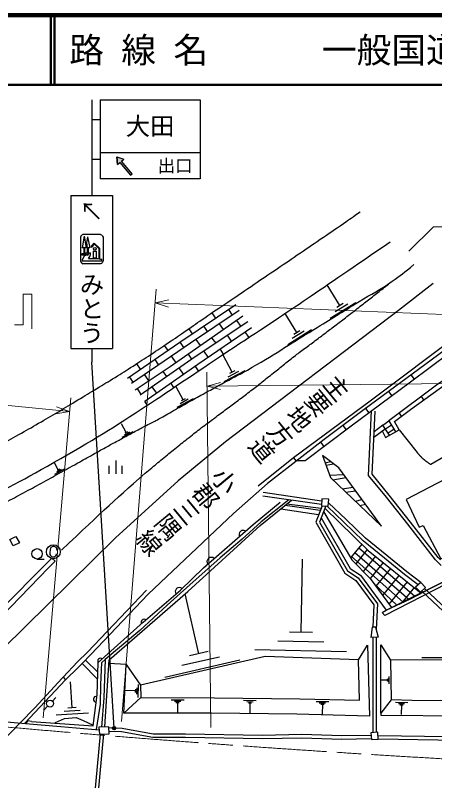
# Model space of a CAD drawing. Units: millimetres, scale not verified. Extents: x 40000 to 680000, y 20000 to 380000.
# Drawn here: x 172622 to 232976, y 269789 to 380000 of the extents above; entities that cross this region are included whole.
import ezdxf
from ezdxf.enums import TextEntityAlignment as Align

# ---------------------------------------------------------------- set-up
doc = ezdxf.new("R2010")
doc.units = ezdxf.units.MM
doc.header["$LTSCALE"] = 1000
doc.header["$PDMODE"] = 32
doc.header["$PDSIZE"] = 500
doc.linetypes.add('CHAIN', pattern=[18.5, 12, -1.5, 3.5, -1.5])
for name, color, linetype, lineweight in [('M-BGD', 7, 'Continuous', 25), ('M-BMK', 2, 'CHAIN', 13), ('M-STR-HTXT', 7, 'Continuous', 13), ('M-STR-STRC', 7, 'Continuous', 25), ('M-TTL', 2, 'Continuous', 140), ('M-TTL-LINE', 7, 'Continuous', 50)]:
    doc.layers.add(name, color=color, linetype=linetype, lineweight=lineweight)
doc.layers.add('M-TTL-TXT', color=7, linetype='Continuous')
doc.styles.add('@ＭＳ ゴシック', font='')
doc.styles.add('ＭＳ ゴシック', font='')
doc.styles.get('@ＭＳ ゴシック').set_extended_font_data('@MS Gothic')
doc.styles.get('ＭＳ ゴシック').set_extended_font_data('MS Gothic')

msp = doc.modelspace()

# ---------------------------------------------------------------- hatches: boundary and pattern name
at = {"layer": 'M-STR-STRC'}
for points in [[(187680, 358823), (189222, 356984), (189452, 357177), (187909, 359015), (188254, 359305), (187216, 359608), (187335, 358533)], [(187216, 359608), (188254, 359305), (187909, 359015), (189452, 357177), (189222, 356984), (187680, 358823), (187335, 358533)]]:
    msp.add_hatch(color=256, dxfattribs=at).paths.add_polyline_path(points)

# ---------------------------------------------------------------- linework, layer by layer
at = {"layer": 'M-BGD'}
for p, q in [((219339, 338217), (217520, 341169)), ((221639, 338616), (217949, 336342)), ((220489, 338416), (218644, 337279)), ((219800, 338501), (218878, 337932)), ((203280, 337662), (203845, 336824)), ((201442, 336415), (200934, 337166)), ((213126, 334317), (211435, 337062)), ((199708, 335237), (200263, 334412)), ((202567, 334750), (202005, 335585)), ((204443, 336055), (205081, 335206)), ((197579, 334854), (198073, 334127)), ((206206, 333654), (205693, 334404)), ((215265, 334688), (211834, 332573)), ((214196, 334502), (212480, 333445)), ((213555, 334581), (212698, 334053)), ((196314, 332934), (196872, 332119)), ((198624, 333309), (199234, 332432)), ((200856, 333560), (201467, 332807)), ((203718, 333056), (203145, 333920)), ((194065, 332451), (194557, 331732)), ((202606, 331214), (202101, 331953)), ((195079, 330891), (195711, 329981)), ((197491, 331219), (198001, 330489)), ((200368, 330770), (199766, 331677)), ((203821, 328621), (202522, 331047)), ((190063, 329821), (190605, 329028)), ((192685, 330451), (193243, 329635)), ((193862, 328729), (194392, 327969)), ((196848, 328339), (196217, 329243)), ((199005, 328822), (198527, 329508)), ((205663, 328827), (202630, 327202)), ((204742, 328724), (203226, 327912)), ((204200, 328824), (203442, 328418)), ((189020, 327943), (189578, 327127)), ((191199, 328236), (191787, 327351)), ((229567, 328213), (230023, 327604)), ((190166, 326274), (190689, 325384)), ((192292, 326503), (192920, 325602)), ((195456, 326417), (195010, 327058)), ((196796, 324624), (195773, 326492)), ((226342, 325838), (226805, 325213)), ((191647, 323837), (191281, 324461)), ((198219, 324796), (195884, 323518)), ((197507, 324710), (196340, 324071)), ((197088, 324784), (196504, 324464)), ((231427, 324628), (231069, 325106)), ((223037, 323405), (223508, 322768)), ((228221, 322281), (227889, 322724)), ((188576, 319924), (187892, 321173)), ((219749, 320949), (220221, 320322)), ((225534, 320968), (226369, 321585)), ((226761, 320972), (225896, 320411)), ((189528, 320039), (187966, 319184)), ((189052, 319981), (188271, 319554)), ((188772, 320030), (188381, 319817)), ((224227, 319261), (225855, 320474)), ((227133, 320391), (226272, 319832)), ((216528, 318526), (217001, 317898)), ((178798, 314536), (178194, 315641)), ((187074, 315890), (187074, 313990)), ((212649, 316264), (207583, 312182)), ((217212, 315573), (217990, 315738)), ((217341, 315225), (218417, 315410)), ((179639, 314637), (178258, 313883)), ((179218, 314586), (178528, 314209)), ((178970, 314630), (178625, 314442)), ((186124, 313990), (186124, 315130)), ((188024, 313990), (188024, 315130)), ((217879, 313773), (219855, 313892)), ((218328, 313128), (220191, 313435)), ((219715, 311801), (221208, 312047)), ((216704, 310049), (208316, 311266)), ((220187, 311350), (221586, 311532)), ((216677, 309548), (208244, 310771)), ((221557, 310039), (222507, 310275)), ((210829, 308923), (216277, 308108)), ((216506, 308701), (211444, 309425)), ((211706, 309638), (216632, 309028)), ((222188, 309436), (223001, 309601)), ((222474, 303854), (220876, 301890)), ((230137, 296330), (222020, 303296)), ((177640, 303076), (177570, 302581)), ((221022, 302069), (228447, 295506)), ((221477, 302629), (229292, 295901)), ((223282, 303070), (221613, 301019)), ((224451, 302104), (222684, 299933)), ((175760, 301704), (176760, 301704)), ((213742, 291141), (213973, 301668)), ((225552, 301216), (223684, 298921)), ((226617, 300358), (224521, 297783)), ((227849, 299365), (225486, 296462)), ((227533, 295078), (224239, 298168)), ((229001, 298436), (226389, 295227)), ((230035, 297602), (228255, 295416)), ((199046, 288060), (197064, 296704)), ((215387, 291105), (212097, 291177)), ((223988, 291888), (223798, 290391)), ((224457, 291913), (223988, 291888)), ((224457, 291913), (224863, 290447)), ((217003, 289753), (210424, 289898)), ((224863, 290447), (223798, 290391)), ((224121, 276720), (224118, 290408)), ((224621, 276749), (224618, 290408)), ((208582, 287665), (190636, 283549)), ((200397, 288370), (197696, 287751)), ((220264, 288365), (207105, 288654)), ((222035, 287214), (208582, 287665)), ((182726, 287162), (184487, 285406)), ((188569, 286517), (186078, 286667)), ((204944, 287138), (194140, 284661)), ((201995, 287599), (196593, 286360)), ((222163, 281386), (222035, 287214)), ((239403, 287509), (231121, 287464)), ((226156, 284401), (226159, 284141)), ((226258, 284532), (226264, 284012)), ((226359, 284793), (226371, 283754)), ((180783, 280288), (180562, 284013)), ((190298, 283633), (190231, 281788)), ((190636, 283549), (190684, 281768)), ((226157, 284271), (225326, 284261)), ((189895, 282724), (188418, 282778)), ((189903, 282955), (189887, 282493)), ((190096, 283179), (190063, 282256)), ((178474, 281774), (177967, 281246)), ((190684, 281768), (201273, 281708)), ((195053, 281443), (196900, 281433)), ((195514, 281256), (196437, 281251)), ((195744, 281070), (196206, 281067)), ((195975, 281069), (195966, 279591)), ((201273, 281708), (213586, 281575)), ((205480, 281362), (207298, 281342)), ((205933, 281175), (206842, 281166)), ((213586, 281575), (222163, 281386)), ((215923, 281210), (217740, 281174)), ((227326, 281101), (229095, 281064)), ((177277, 280525), (176770, 279997)), ((181365, 280323), (180201, 280254)), ((206158, 280991), (206612, 280986)), ((206385, 280989), (206369, 279535)), ((216373, 281019), (217282, 281001)), ((216597, 280832), (217052, 280823)), ((216824, 280828), (216796, 279374)), ((227765, 280915), (228649, 280896)), ((227982, 280733), (228424, 280724)), ((228203, 280729), (228173, 279314)), ((183166, 279496), (178511, 279219)), ((181974, 279892), (179647, 279754)), ((183502, 261741), (184865, 276487)), ((184001, 261708), (185370, 276514))]:
    msp.add_line(p, q, dxfattribs=at)
for points in [[(232774, 341388), (227747, 337490), (202871, 318575), (196064, 312965), (187037, 304766), (170838, 288781), (168310, 286205), (163097, 280589), (161705, 279134)], [(188754, 327761), (196314, 332934), (204339, 338381)], [(204853, 337502), (197857, 332792), (189335, 326960)], [(189893, 326093), (194922, 329433), (205378, 336705)], [(206082, 335871), (198503, 330839), (190595, 325318)], [(239031, 335309), (233372, 331014), (222843, 323262), (217048, 318931), (208899, 312582), (204029, 308276), (191762, 296652)], [(238646, 335684), (236765, 334281), (223701, 324449), (212649, 316264), (213018, 315791)], [(191281, 324461), (198875, 329751), (206609, 335029)], [(213178, 315916), (214347, 315899), (220957, 320876), (229483, 327199), (237995, 333574), (239589, 334767)], [(225416, 320146), (225903, 319230), (227862, 320318), (227202, 321521), (229509, 323241), (237756, 329204), (237614, 329721)], [(244234, 323068), (239823, 329749), (237910, 329923), (233256, 326744), (226369, 321585), (227359, 320039)], [(233904, 300770), (233080, 301601), (229118, 306727), (226047, 310604), (223474, 313753), (223899, 323030)], [(233801, 301584), (233457, 301931), (229512, 307035), (226436, 310917), (223983, 313921), (224399, 323007)], [(226461, 319540), (225534, 320968), (224262, 320028)], [(227862, 320318), (230438, 317058), (230464, 317026), (230490, 316993), (230516, 316961), (230543, 316928), (230569, 316896), (230596, 316865), (230624, 316833), (230651, 316801), (230678, 316770), (230706, 316739), (230734, 316708), (230762, 316677), (230790, 316646), (230819, 316615), (230847, 316585), (230876, 316555), (230905, 316525), (230934, 316495), (230964, 316465), (230993, 316436), (231023, 316406), (231053, 316377), (231083, 316348), (231113, 316319), (231143, 316291), (231174, 316262), (231205, 316234), (231236, 316206), (231267, 316178), (231298, 316150), (231329, 316123), (231361, 316096), (231393, 316069), (231425, 316042), (231457, 316015), (231489, 315988), (231521, 315962), (231554, 315936), (231586, 315910), (231619, 315884), (231652, 315859), (231685, 315833), (231719, 315808), (231752, 315783), (231786, 315758), (231820, 315734), (231853, 315709), (231887, 315685), (231922, 315661), (231956, 315637), (231990, 315614), (232025, 315591), (232060, 315567), (232095, 315545), (232130, 315522), (232165, 315499), (232200, 315477), (232236, 315455), (232271, 315433), (232307, 315411), (232343, 315390), (232379, 315369), (232415, 315348), (237127, 318118)], [(174967, 278301), (183817, 277694), (184384, 282160), (184530, 286786), (191045, 292596), (196405, 297231), (199714, 300439), (206833, 306694), (210722, 309903)], [(211985, 310228), (208002, 307054), (205250, 304545), (202113, 301896), (197746, 297991), (194474, 295067), (190557, 291420), (185567, 287257), (185385, 281698), (185044, 277498)], [(185527, 277524), (186109, 287189), (197443, 297012), (207874, 306515), (212363, 310174)], [(230976, 298333), (228947, 299853), (226085, 302221), (223025, 304713), (220247, 307376), (217693, 309822)], [(216764, 309373), (215849, 306995), (220054, 299653), (221625, 298628), (224218, 295115), (224073, 291892)], [(217289, 309344), (216401, 307037), (220428, 300006), (221974, 298997), (224725, 295270), (224558, 291549)], [(217161, 309010), (223426, 302931), (231036, 296796)], [(230601, 297989), (228637, 299460), (225768, 301834), (222694, 304338), (219901, 307015), (217481, 309333)], [(216632, 307639), (220802, 300359), (222323, 299367), (226013, 294366), (229485, 295992), (232518, 297564), (236296, 299479), (244625, 300650), (253803, 301945), (258843, 302563)], [(216990, 308567), (221053, 301585), (223701, 298905), (226762, 294717)], [(177896, 301846), (169768, 293740), (161443, 285099), (157679, 281053), (156258, 279619)], [(157198, 279535), (159896, 282332), (159944, 282382), (166494, 289230), (177401, 300425), (178359, 301381), (177893, 301848)], [(191510, 297209), (183026, 288310), (181560, 286896), (179505, 284679)], [(191762, 296652), (183500, 287975), (182245, 286657)], [(231146, 297081), (246532, 282632), (263953, 266335), (273246, 257642), (279579, 251617)], [(231488, 297446), (246874, 282997), (264295, 266700), (273589, 258006), (279979, 251927)], [(222035, 287214), (223307, 289321), (223575, 279092), (213155, 279371), (200859, 279496), (188263, 279520), (190684, 281768)], [(355331, 289548), (347970, 288792), (331781, 288418), (316604, 287952), (302418, 287654), (288938, 288950), (268723, 287367), (226630, 287140)], [(179852, 284298), (181656, 286079), (182245, 286657), (184456, 284426)], [(184283, 277156), (184871, 280801), (184910, 283604), (185092, 286791), (185567, 287257)], [(188263, 279520), (188569, 286517), (190636, 283549)], [(173329, 278099), (175445, 280299), (179354, 284546), (179505, 284679), (179852, 284298), (173924, 278046)], [(355446, 284359), (349004, 283596), (343615, 282885), (333610, 281860), (323583, 281143), (311885, 280495), (298138, 280280), (289156, 280545), (278084, 280648), (268919, 280883), (258619, 281014), (250424, 281146), (248997, 281248), (244125, 281192), (229734, 281350), (226700, 281414)], [(225218, 279516), (225245, 279245), (237355, 279115), (253310, 278845), (282508, 278327), (296309, 278209), (302199, 278075), (313304, 278301), (322367, 278842), (330652, 279474), (340493, 280266), (351082, 281519), (357621, 282366)], [(131120, 282098), (147046, 280439), (174067, 278033)], [(358764, 280079), (352685, 278611), (346613, 277917), (333890, 276640), (319428, 275668), (305341, 275346), (298711, 275218), (283363, 275584), (275388, 275575), (265962, 275755), (244880, 275938), (224834, 276261)], [(178272, 278074), (178419, 278180), (179694, 278728), (181379, 278896), (182375, 278456), (183830, 277794)], [(358881, 279593), (352772, 278118), (346666, 277420), (333932, 276142), (319451, 275169), (305351, 274846), (298710, 274718), (283357, 275084), (275383, 275075), (265955, 275255), (244874, 275438), (224845, 275761)], [(173329, 278099), (164142, 268668), (163623, 268176)], [(174967, 278301), (174402, 278387), (174067, 278033)], [(174067, 278033), (179186, 277594), (184682, 277121)], [(223829, 276313), (219612, 276238), (213863, 276423), (208217, 276300), (197124, 276508), (192461, 276507), (187977, 277315), (186096, 277377)], [(223858, 275813), (219609, 275738), (213861, 275923), (208218, 275800), (197120, 276008), (192417, 276007), (187924, 276816), (186122, 276876)]]:
    msp.add_lwpolyline(points, dxfattribs=at)
for points in [[(228855, 310259), (230744, 306276), (231317, 306557), (233839, 301739), (235682, 302745), (236086, 302016), (239727, 303920), (239929, 303513), (244451, 305908), (245043, 304757), (252141, 308599), (251235, 310404), (250546, 310074), (245806, 319118)], [(216817, 316638), (218003, 313439), (225311, 306450), (219162, 314838)], [(216722, 310376), (216667, 309378), (217666, 309323), (217721, 310321)], [(172332, 303594), (171830, 304524), (172708, 304960), (173209, 304043)], [(226013, 294366), (236110, 299385), (236467, 299049), (225812, 293592), (225435, 294018)], [(230976, 298333), (230239, 297657), (230916, 296920), (231652, 297596)], [(226630, 287140), (226700, 281414), (225218, 279516), (225235, 289356)], [(184664, 277478), (184716, 276480), (186139, 276554), (186086, 277553)], [(223806, 276702), (223865, 275703), (224863, 275762), (224805, 276760)]]:
    msp.add_lwpolyline(points, close=True, dxfattribs=at)
for centre, radius in [((175760, 302454), 750), ((178100, 302759), 1000), ((177622, 280886), 499)]:
    msp.add_circle(centre, radius, dxfattribs=at)
for centre, radius, start, end in [((205410, 305245), 591, 55.88129, 206.72718), ((178135, 303007), 500, 352.01245, 172.01245), ((178065, 302512), 500, 172.01245, 352.01245), ((200829, 301320), 628, 48.08283, 214.52564), ((196249, 297006), 609, 49.12534, 214.40119), ((191151, 292608), 419, 49.15815, 213.23454), ((184885, 287001), 415, 52.28342, 211.17253), ((184324, 281502), 449, 85.68885, 259.84227)]:
    msp.add_arc(centre, radius, start, end, dxfattribs=at)
for points, knots in [([(152959, 309381), (154832, 310283), (155301, 310510), (156803, 311231), (157808, 311714), (158374, 311979), (159378, 312466), (160381, 312952), (160942, 313229), (161940, 313726), (162938, 314224), (163496, 314505), (164489, 315013), (165603, 315583), (166226, 315905), (167333, 316488), (168471, 317087), (169106, 317427), (170235, 318040), (171365, 318653), (171996, 319000), (173118, 319628), (174240, 320255), (174866, 320611), (175980, 321252), (177094, 321894), (177715, 322257), (178821, 322912), (179927, 323568), (180541, 323943), (181641, 324608), (182703, 325251), (183297, 325612), (184357, 326259), (185379, 326884), (185953, 327230), (186969, 327863), (187986, 328496), (188553, 328854), (189562, 329500), (190570, 330145), (191133, 330510), (192134, 331168), (193134, 331826), (193692, 332198), (194685, 332868), (195677, 333539), (196228, 333921), (197214, 334600), (198261, 335322), (198839, 335740), (199888, 336459), (201183, 337347), (201918, 337832), (203218, 338712), (204518, 339593), (205246, 340087), (206546, 340969), (207845, 341851), (208573, 342345), (209871, 343228), (211170, 344112), (211897, 344607), (213195, 345491), (214492, 346376), (215219, 346872), (216516, 347757), (217813, 348643), (218543, 349133), (219835, 350026), (220790, 350687), (221091, 350896), (222275, 351725)], [0, 0, 0, 0, 1, 1, 1, 2, 2, 2, 3, 3, 3, 4, 4, 4, 5, 5, 5, 6, 6, 6, 7, 7, 7, 8, 8, 8, 9, 9, 9, 10, 10, 10, 11, 11, 11, 12, 12, 12, 13, 13, 13, 14, 14, 14, 15, 15, 15, 16, 16, 16, 17, 17, 17, 18, 18, 18, 19, 19, 19, 20, 20, 20, 21, 21, 21, 22, 22, 22, 23, 23, 23, 24, 24, 24, 24]), ([(164381, 308278), (171037, 311612), (172864, 312647), (178194, 315641), (188682, 321532), (194098, 325608), (204139, 332232), (212972, 338058), (215789, 339978), (226581, 347405)], [0, 0, 0, 0, 1, 1, 1, 2, 2, 2, 3, 3, 3, 3]), ([(167757, 307965), (169429, 308881), (169851, 309114), (171198, 309841), (172209, 310388), (172780, 310687), (173791, 311233), (174803, 311779), (175369, 312087), (176378, 312638), (177386, 313190), (177951, 313500), (178957, 314057), (179963, 314613), (180525, 314927), (181529, 315488), (182415, 315984), (182909, 316267), (183795, 316763), (184407, 317107), (184750, 317299), (185365, 317640), (185979, 317981), (186324, 318171), (186940, 318508), (187556, 318845), (187902, 319033), (188520, 319366), (189138, 319700), (189485, 319886), (190105, 320215), (190726, 320545), (191073, 320729), (191696, 321055), (192318, 321381), (192674, 321549), (193291, 321886), (194123, 322340), (194574, 322621), (195399, 323089), (196224, 323556), (196687, 323816), (197514, 324279), (198342, 324742), (198806, 325000), (199636, 325458), (200466, 325915), (200932, 326171), (201765, 326624), (202598, 327077), (203064, 327330), (203900, 327778), (204736, 328225), (205221, 328446), (206042, 328919), (209826, 331102), (211853, 332480), (215576, 334766), (218122, 336330), (219548, 337206), (222092, 338772), (223946, 339914), (225057, 340442), (226834, 341699), (228096, 342593), (228529, 342921), (229978, 344104)], [0, 0, 0, 0, 1, 1, 1, 2, 2, 2, 3, 3, 3, 4, 4, 4, 5, 5, 5, 6, 6, 6, 7, 7, 7, 8, 8, 8, 9, 9, 9, 10, 10, 10, 11, 11, 11, 12, 12, 12, 13, 13, 13, 14, 14, 14, 15, 15, 15, 16, 16, 16, 17, 17, 17, 18, 18, 18, 19, 19, 19, 20, 20, 20, 21, 21, 21, 22, 22, 22, 22]), ([(179274, 302976), (185442, 308772), (187016, 310414), (192269, 314849), (192957, 315429), (193341, 315754), (194036, 316325), (194730, 316897), (195120, 317216), (195820, 317781), (196520, 318345), (196915, 318658), (197622, 319214), (198329, 319769), (198727, 320078), (199441, 320625), (200155, 321171), (200558, 321475), (201278, 322013), (201959, 322523), (202346, 322802), (203028, 323311), (203672, 323791), (204033, 324060), (204673, 324545), (205314, 325029), (205672, 325302), (206308, 325791), (206945, 326281), (207301, 326557), (207933, 327052), (208566, 327546), (208919, 327825), (209548, 328325), (210176, 328825), (210525, 329109), (211152, 329612), (211769, 330106), (212107, 330394), (212733, 330877), (213322, 331331), (213665, 331568), (214261, 332012), (214857, 332457), (215190, 332706), (215785, 333153), (216379, 333600), (216712, 333851), (217305, 334299), (217897, 334748), (218229, 335000), (218820, 335451), (219412, 335902), (219742, 336155), (220332, 336608), (220922, 337061), (221252, 337315), (221840, 337770), (222171, 338026), (222356, 338170), (222686, 338426), (222988, 338661), (223157, 338793), (223458, 339028), (223759, 339264), (223927, 339396), (224228, 339632), (224528, 339868), (224696, 340001), (224996, 340238), (225296, 340475), (225464, 340607), (225763, 340845), (226062, 341083), (226230, 341216), (226528, 341455), (226648, 341550), (226685, 341580), (226834, 341699)], [0, 0, 0, 0, 1, 1, 1, 2, 2, 2, 3, 3, 3, 4, 4, 4, 5, 5, 5, 6, 6, 6, 7, 7, 7, 8, 8, 8, 9, 9, 9, 10, 10, 10, 11, 11, 11, 12, 12, 12, 13, 13, 13, 14, 14, 14, 15, 15, 15, 16, 16, 16, 17, 17, 17, 18, 18, 18, 19, 19, 19, 20, 20, 20, 21, 21, 21, 22, 22, 22, 23, 23, 23, 24, 24, 24, 25, 25, 25, 26, 26, 26, 26])]:
    msp.add_open_spline(points, degree=3, knots=knots, dxfattribs=at)
at = {"layer": 'M-BMK'}
msp.add_arc((347992, 2269703), 2000000, 264.85246, 268.66836, dxfattribs=at)
at = {"layer": 'M-STR-HTXT'}
for p, q in [((232797, 349565), (229262, 346030)), ((232797, 349565), (235297, 349565)), ((187907, 278317), (192912, 340584)), ((173748, 335435), (173748, 339835)), ((173748, 339835), (174998, 339835)), ((174998, 334835), (174998, 339835)), ((194703, 339030), (192752, 338590)), ((192752, 338590), (346888, 332431)), ((192752, 338590), (194662, 337996)), ((172498, 335435), (173748, 335435)), ((200778, 277439), (200201, 328601)), ((347671, 328264), (200223, 326601)), ((136049, 327270), (180419, 322941)), ((202149, 327141), (200223, 326601)), ((200223, 326601), (202161, 326105)), ((176620, 278818), (180590, 324933)), ((178446, 322613), (180419, 322941)), ((180419, 322941), (178546, 323643))]:
    msp.add_line(p, q, dxfattribs=at)
at = {"layer": 'M-STR-STRC'}
for p, q in [((183616, 367833), (183616, 354033)), ((184816, 367833), (199216, 367833)), ((184816, 367833), (184816, 356433)), ((199216, 367833), (199216, 356433)), ((183616, 364983), (184816, 364983)), ((184816, 360233), (199216, 360233)), ((187335, 358533), (187216, 359608)), ((187216, 359608), (187335, 358533)), ((187216, 359608), (188254, 359305)), ((187909, 359015), (188254, 359305)), ((183616, 359283), (184816, 359283)), ((187335, 358533), (187680, 358823)), ((187680, 358823), (189222, 356984)), ((189452, 357177), (187909, 359015)), ((189222, 356984), (189452, 357177)), ((199216, 356433), (184816, 356433)), ((180616, 354033), (180616, 332033)), ((180616, 354033), (186616, 354033)), ((186616, 354033), (186616, 332033)), ((184883, 348459), (182349, 348459)), ((181984, 348057), (181984, 344610)), ((182533, 348187), (182256, 346521)), ((182533, 348187), (182801, 346521)), ((183006, 348078), (182864, 347232)), ((182864, 347232), (182966, 346521)), ((183006, 348078), (183328, 346521)), ((183553, 346666), (183994, 347180)), ((183994, 347180), (184759, 346451)), ((185249, 348057), (185249, 344610)), ((182801, 346521), (182256, 346521)), ((182473, 346521), (182473, 345676)), ((182582, 346521), (182582, 345785)), ((183328, 346521), (182966, 346521)), ((182974, 346521), (182974, 345785)), ((183083, 346521), (183083, 345785)), ((183553, 346666), (183636, 346595)), ((183636, 346595), (184002, 347022)), ((184002, 347022), (184650, 346405)), ((184650, 346405), (184650, 344930)), ((184759, 346451), (184759, 344903)), ((182419, 345676), (182175, 345676)), ((182175, 345676), (182175, 345459)), ((182419, 345459), (182175, 345459)), ((182561, 345410), (182255, 344778)), ((182419, 345676), (182419, 345459)), ((182473, 345676), (182765, 345676)), ((182582, 345785), (182823, 345785)), ((182768, 345428), (182582, 345428)), ((182800, 345474), (182800, 345646)), ((182974, 345785), (183083, 345785)), ((183162, 344966), (184504, 344966)), ((183174, 345783), (183458, 345783)), ((183834, 346054), (183834, 345074)), ((183834, 346054), (184269, 346054)), ((183834, 345074), (184269, 345074)), ((184269, 346054), (184269, 345074)), ((184504, 344966), (184879, 344874)), ((182290, 344639), (185056, 344639)), ((184883, 344208), (182349, 344208)), ((184879, 344874), (185056, 344874)), ((185056, 344639), (185056, 344874)), ((180616, 332033), (186616, 332033)), ((183616, 332033), (183616, 330033)), ((186827, 277353), (183616, 330033))]:
    msp.add_line(p, q, dxfattribs=at)
for centre, radius in [((184064, 346377), 186), ((186827, 277353), 150), ((186827, 277353), 120), ((186827, 277353), 90), ((186827, 277353), 60), ((186827, 277353), 30)]:
    msp.add_circle(centre, radius, dxfattribs=at)
for points, knots in [([(182349, 348459), (182244, 348400), (182199, 348375), (182126, 348295), (182053, 348215), (182032, 348167), (181984, 348057)], [0, 0, 0, 0, 1, 1, 1, 2, 2, 2, 2]), ([(184883, 348459), (184988, 348400), (185033, 348375), (185106, 348295), (185179, 348215), (185200, 348167), (185249, 348057)], [0, 0, 0, 0, 1, 1, 1, 2, 2, 2, 2]), ([(182561, 345410), (182564, 345416), (182565, 345421), (182571, 345425), (182575, 345427), (182578, 345427), (182582, 345428)], [0, 0, 0, 0, 1, 1, 1, 2, 2, 2, 2]), ([(182765, 345676), (182775, 345676), (182781, 345675), (182789, 345669), (182796, 345662), (182798, 345655), (182800, 345646)], [0, 0, 0, 0, 1, 1, 1, 2, 2, 2, 2]), ([(182800, 345474), (182797, 345460), (182796, 345454), (182788, 345444), (182782, 345436), (182777, 345433), (182768, 345428)], [0, 0, 0, 0, 1, 1, 1, 2, 2, 2, 2]), ([(182823, 345785), (182837, 345779), (182845, 345777), (182854, 345766), (182860, 345759), (182861, 345753), (182865, 345745), (182903, 345659), (182907, 345602), (182956, 345522), (182981, 345481), (182991, 345464), (183026, 345421)], [0, 0, 0, 0, 1, 1, 1, 2, 2, 2, 3, 3, 3, 4, 4, 4, 4]), ([(183174, 345783), (183170, 345672), (183178, 345610), (183120, 345523), (183090, 345478), (183072, 345457), (183026, 345421)], [0, 0, 0, 0, 1, 1, 1, 2, 2, 2, 2]), ([(183162, 344966), (183252, 345091), (183284, 345134), (183340, 345255), (183391, 345364), (183420, 345427), (183441, 345546), (183457, 345637), (183459, 345676), (183458, 345783)], [0, 0, 0, 0, 1, 1, 1, 2, 2, 2, 3, 3, 3, 3]), ([(181984, 344610), (182032, 344500), (182053, 344452), (182126, 344372), (182199, 344292), (182244, 344267), (182349, 344208)], [0, 0, 0, 0, 1, 1, 1, 2, 2, 2, 2]), ([(182255, 344778), (182242, 344748), (182231, 344726), (182242, 344695), (182251, 344668), (182267, 344655), (182290, 344639)], [0, 0, 0, 0, 1, 1, 1, 2, 2, 2, 2]), ([(185249, 344610), (185200, 344500), (185179, 344452), (185106, 344372), (185033, 344292), (184988, 344267), (184883, 344208)], [0, 0, 0, 0, 1, 1, 1, 2, 2, 2, 2])]:
    msp.add_open_spline(points, degree=3, knots=knots, dxfattribs=at)
msp.add_point((186827, 277353), dxfattribs=at)
at = {"layer": 'M-TTL'}
msp.add_line((680000, 380000), (40000, 380000), dxfattribs=at)
at = {"layer": 'M-TTL-LINE'}
for p, q in [((177750, 380000), (177750, 370000)), ((178250, 380000), (178250, 370000)), ((40000, 370000), (680000, 370000))]:
    msp.add_line(p, q, dxfattribs=at)

# ---------------------------------------------------------------- texts
at = {"layer": 'M-BGD', "style": '@ＭＳ ゴシック'}
msp.add_text('主要地方道\u3000小郡三隅線', height=2566, rotation=219.588, dxfattribs=at).set_placement((205401, 315263), align=Align.MIDDLE_CENTER)
at = {"layer": 'M-STR-STRC', "style": 'ＭＳ ゴシック'}
for s, height, p in [('大田', 2566, (192016, 364033)), ('出口', 1833, (195616, 358333))]:
    msp.add_text(s, height=height, dxfattribs=at).set_placement(p, align=Align.MIDDLE_CENTER)
msp.add_text('↑', height=2566, rotation=45, dxfattribs=at).set_placement((183616, 351783), align=Align.MIDDLE_CENTER)
at = {"layer": 'M-STR-STRC', "style": '@ＭＳ ゴシック'}
msp.add_text('みとう', height=2566, rotation=270, dxfattribs=at).set_placement((183616, 332533), align=Align.MIDDLE_RIGHT)
at = {"layer": 'M-TTL-TXT', "style": 'ＭＳ ゴシック'}
for s, p in [('路 線 名', (180380, 375000)), ('一般国道490号', (216734, 375000))]:
    msp.add_text(s, height=3666, dxfattribs=at).set_placement(p, align=Align.MIDDLE_LEFT)

doc.saveas('drawing.dxf')
